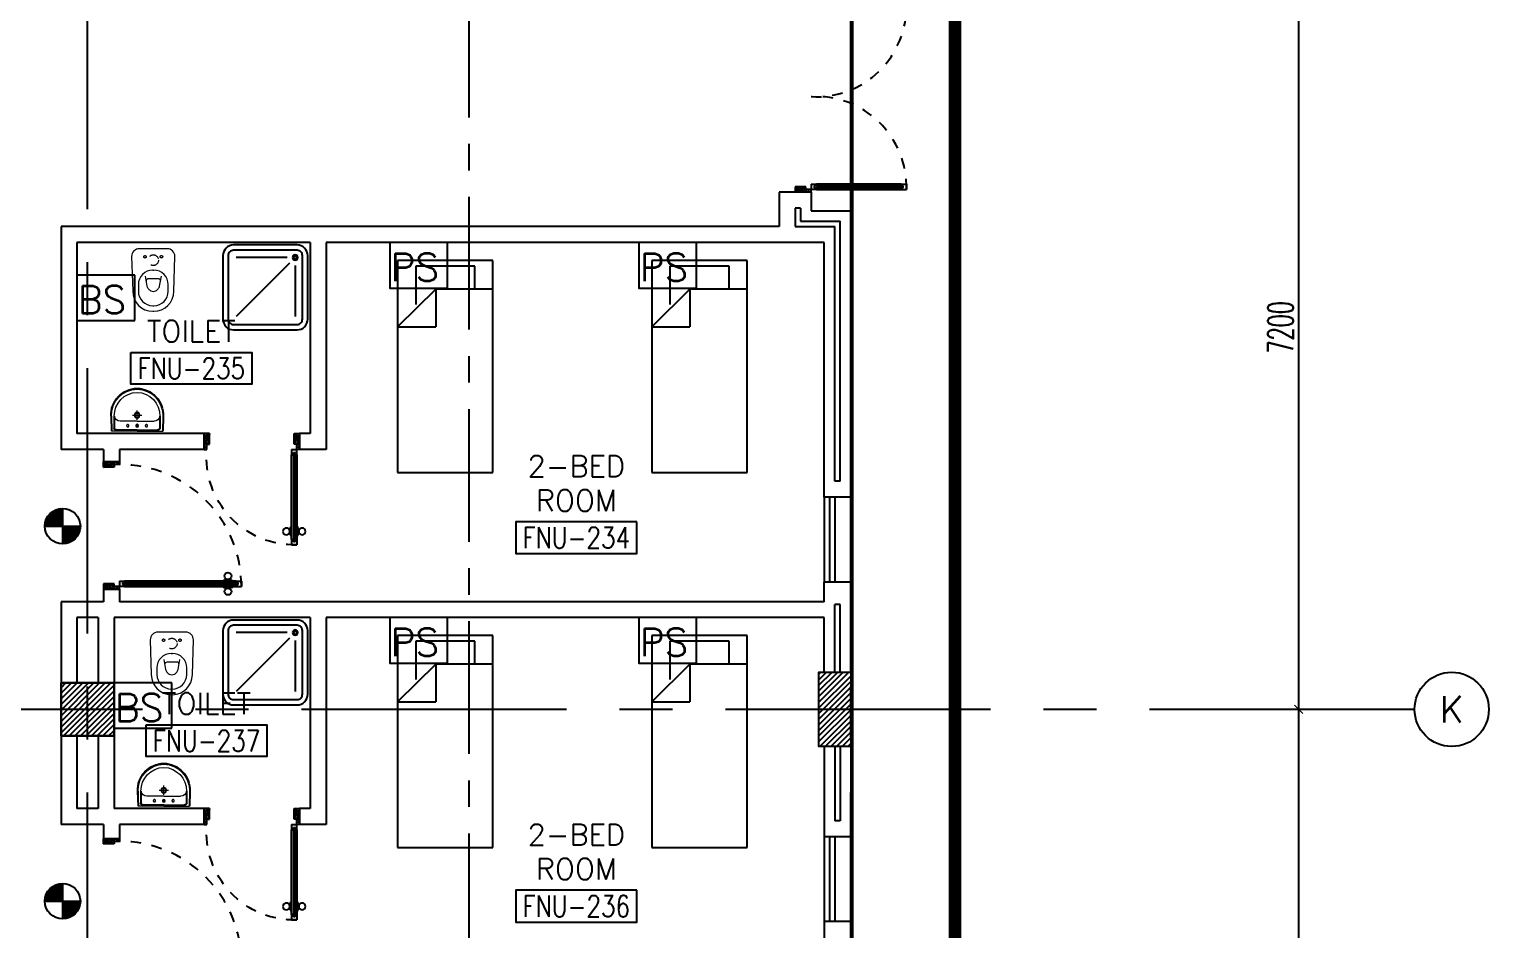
# Model space of a CAD drawing. Extents: x 88808.2 to 88899.2, y 39921.6 to 40001.1.
# Drawn here: x 88885.42 to 88899.19, y 39970.82 to 39979.31 of the extents above; entities that cross this region are included whole.
import ezdxf
from ezdxf.enums import TextEntityAlignment as Align

# ---------------------------------------------------------------- set-up
doc = ezdxf.new("R2010")
doc.units = 0
doc.header["$MEASUREMENT"] = 0
doc.header["$PDMODE"] = 34
for name, pattern in [('CENTER', [2, 1.25, -0.25, 0.25, -0.25]), ('CENTER2', [1.125, 0.75, -0.125, 0.125, -0.125]), ('CENTERX2', [4, 2.5, -0.5, 0.5, -0.5]), ('DASHED', [0.75, 0.5, -0.25]), ('HIDDEN', [0.375, 0.25, -0.125]), ('HIDDEN2', [0.1875, 0.125, -0.0625])]:
    doc.linetypes.add(name, pattern=pattern)
doc.layers.get('0').update_dxf_attribs({"color": 11, "linetype": 'CONTINUOUS'})
doc.layers.get('DEFPOINTS').update_dxf_attribs({"color": 11, "linetype": 'CONTINUOUS'})
for name, color, linetype in [('AX-CR', 11, 'CONTINUOUS'), ('AX-DIM', 11, 'CONTINUOUS'), ('AX-TXT', 11, 'CONTINUOUS'), ('AXES', 11, 'CENTERX2'), ('AXES1', 11, 'CENTER'), ('COL', 11, 'CONTINUOUS'), ('DOOR', 11, 'CONTINUOUS'), ('E-SYSTEM', 4, 'CONTINUOUS'), ('EJ', 11, 'CONTINUOUS'), ('ELEV', 11, 'CONTINUOUS'), ('FIX', 11, 'CONTINUOUS'), ('FUR', 11, 'CONTINUOUS'), ('HAT', 11, 'CONTINUOUS'), ('INSUL', 11, 'CONTINUOUS'), ('RM-BOX', 11, 'CONTINUOUS'), ('RM-NAME', 11, 'CONTINUOUS'), ('RM-NO', 11, 'CONTINUOUS'), ('ROOF', 11, 'CONTINUOUS'), ('STR', 11, 'CONTINUOUS'), ('WALL', 11, 'CONTINUOUS'), ('WIN', 11, 'CONTINUOUS')]:
    doc.layers.add(name, color=color, linetype=linetype)
doc.styles.add('ROMANS', font='ROMANS.shx', dxfattribs={"width": 0.6})
doc.dimstyles.new('DIM-OUT', dxfattribs={"dimscale": 0, "dimtxt": 0.24, "dimasz": 0.08, "dimexe": 0.02, "dimexo": 0.02, "dimgap": 0.05, "dimtad": 1, "dimdec": 0, "dimlfac": 1000, "dimzin": 0, "dimdsep": 46, "dimtxsty": 'ROMANS', "dimblk1": 'ARCHTICK', "dimblk2": 'ARCHTICK', "dimsah": 1, "dimcen": 0.01, "dimdle": 0.08, "dimclrd": 7, "dimclre": 7, "dimclrt": 2, "dimadec": 0, "dimazin": 0, "dimtp": 2, "dimtm": 2, "dimtfac": 0.114286, "dimtdec": 0, "dimtix": 1, "dimtmove": 2, "dimatfit": 3, "dimldrblk": 'ARCHTICK', "dimfxl": 0, "dimtolj": 1, "dimtzin": 0, "dimarcsym": 0})

# ---------------------------------------------------------------- blocks, each defined once
blk = doc.blocks.new('RM1')
at = {"layer": 'RM-BOX'}
blk.add_lwpolyline([(570, -200), (-570, -200), (-570, -500), (570, -500)], close=True, dxfattribs=at)
at = {"layer": 'RM-NAME', "style": 'ROMANS'}
for tag, p in [('ROOMNAME1', (0, 324)), ('ROOMNAME2', (0, 0))]:
    blk.add_attdef(tag, text='', height=200, dxfattribs=at).set_placement(p, align=Align.MIDDLE)
at = {"layer": 'RM-NO', "style": 'ROMANS', "width": 0.8}
blk.add_attdef('ROOMNO', text='', height=200, dxfattribs=at).set_placement((0, -350), align=Align.MIDDLE)
blk = doc.blocks.new('DOOR90')
at = {"layer": 'DOOR', "linetype": 'ByBlock'}
for p, q in [((0, 0), (-150, 0)), ((-200, -25), (-1000, -25)), ((-200, -42), (-1000, -42)), ((-200, -58), (-1000, -58)), ((-1000, -75), (-200, -75))]:
    blk.add_line(p, q, dxfattribs=at)
at = {"layer": 'DOOR', "color": 0, "linetype": 'ByBlock'}
for p, q in [((-150, 0), (-150, -25)), ((-150, 0), (0, 0)), ((0, -50), (0, 0)), ((-1050, -25), (-1050, -75)), ((-1050, -75), (-1050, -25)), ((-1000, -25), (-1050, -25)), ((-1000, -75), (-1050, -75)), ((-1020, -42), (-1020, -58)), ((-1000, -42), (-1020, -42)), ((-1000, -58), (-1020, -58)), ((-1000, -25), (-1000, -42)), ((-1000, -58), (-1000, -75)), ((-968, -25), (-968, -18)), ((-878, -18), (-968, -18)), ((-968, -75), (-968, -82)), ((-878, -82), (-968, -82)), ((-955, -18), (-955, -9)), ((-955, -9), (-890, -9)), ((-955, -18), (-890, -18)), ((-955, -82), (-955, -91)), ((-955, -82), (-890, -82)), ((-955, -91), (-890, -91)), ((-890, -18), (-890, -9)), ((-890, -82), (-890, -91)), ((-878, -25), (-878, -18)), ((-878, -75), (-878, -82)), ((-200, -42), (-200, -25)), ((-200, -25), (-150, -25)), ((-180, -42), (-200, -42)), ((-200, -75), (-200, -58)), ((-200, -58), (-180, -58)), ((-150, -75), (-200, -75)), ((-180, -58), (-180, -42)), ((-150, -75), (-150, -25)), ((-150, -25), (-100, -25)), ((-100, -25), (-100, -50)), ((-100, -50), (0, -50)), ((-150, -900), (-150, -875)), ((-150, -875), (-100, -875)), ((0, -900), (-150, -900)), ((-150, -900), (0, -900)), ((-100, -850), (0, -850)), ((-100, -875), (-100, -850)), ((0, -850), (0, -900))]:
    blk.add_line(p, q, dxfattribs=at)
at = {"layer": 'DOOR', "color": 9, "linetype": 'ByBlock'}
for p, q in [((0, -50), (-114, 0)), ((0, -50), (-40, 0)), ((0, -50), (-100, -37)), ((0, -850), (-114, -900)), ((0, -850), (-100, -863)), ((0, -850), (-40, -900))]:
    blk.add_line(p, q, dxfattribs=at)
at = {"layer": 'DOOR', "color": 0, "linetype": 'ByBlock'}
for centre in [(-923, 24), (-923, -124)]:
    blk.add_circle(centre, 32.4, dxfattribs=at)
at = {"layer": 'DOOR', "color": 9, "linetype": 'ByBlock'}
for centre, radius, start, end in [((0, -50), 74.4, 137.7764, 180), ((0, -50), 54.4, 113.2074, 180), ((0, -50), 154, 161.1053, 166.2858), ((0, -50), 134, 158.1598, 169.28), ((0, -50), 114, 154.0838, 167.3774), ((0, -50), 94.4, 148.0182, 180), ((0, -50), 34.4, 90, 180), ((0, -50), 14.4, 90, 180), ((0, -850), 154, 193.7142, 198.8947), ((0, -850), 134, 190.72, 201.8402), ((0, -850), 94.4, 180, 211.9818), ((0, -850), 74.4, 180, 222.2236), ((0, -850), 54.4, 180, 246.7926), ((0, -850), 34.4, 180, 270), ((0, -850), 14.4, 180, 270)]:
    blk.add_arc(centre, radius, start, end, dxfattribs=at)
at = {"layer": 'DOOR', "linetype": 'HIDDEN', "ltscale": 0.5}
blk.add_arc((-222, -50), 828, 178.2701, 275.003, dxfattribs=at)
blk = doc.blocks.new('LAV1')
at = {"layer": 'FIX', "linetype": 'ByBlock', "ltscale": 0.3}
for p, q in [((-280, 210), (-275, 50)), ((-245, 210), (-245, 85)), ((245, 210), (245, 85)), ((280, 210), (275, 50)), ((0, 60), (-220, 60)), ((0, 60), (220, 60))]:
    blk.add_line(p, q, dxfattribs=at)
at = {"layer": 'FIX', "linetype": 'Continuous', "lineweight": 20}
for p, q in [((-275, 210), (-275, 50)), ((275, 210), (275, 50)), ((0, 50), (-275, 50)), ((0, 50), (-252, 50)), ((0, 155), (-181, 155)), ((0, 155), (181, 155)), ((0, 50), (275, 50)), ((0, 50), (252, 50))]:
    blk.add_line(p, q, dxfattribs=at)
at = {"layer": 'FIX', "linetype": 'DASHED', "lineweight": 20, "ltscale": 0.05}
for p, q in [((50, 220), (-50, 220)), ((0, 170), (0, 270)), ((0, 170), (0, 270))]:
    blk.add_line(p, q, dxfattribs=at)
at = {"layer": 'FIX', "lineweight": 20}
for p, q in [((16, 107), (-15, 107)), ((0, 92), (0, 123))]:
    blk.add_line(p, q, dxfattribs=at)
for centre, radius in [((0, 220), 29.5), ((0, 220), 22.5), ((0, 107), 15.5)]:
    blk.add_circle(centre, radius, dxfattribs=at)
at = {"layer": 'FIX', "linetype": 'HIDDEN', "lineweight": 20, "ltscale": 0.05}
for centre in [(-100, 107), (100, 107)]:
    blk.add_circle(centre, 12.4, dxfattribs=at)
at = {"layer": 'FIX', "linetype": 'ByBlock', "ltscale": 0.3}
for centre, radius, start, end in [((7, 220), 287, 91.3776, 182.0064), ((-7, 220), 287, 357.9936, 88.6224), ((-220, 85), 24.9, 179.7021, 269.9486), ((220, 85), 24.9, 270.0514, 0.2979)]:
    blk.add_arc(centre, radius, start, end, dxfattribs=at)
at = {"layer": 'FIX', "linetype": 'Continuous', "lineweight": 20}
for centre, radius, start, end in [((8, 217), 283, 91.6988, 181.351), ((-8, 217), 283, 358.649, 88.3012), ((8, 212), 253, 91.7328, 180.4884), ((-8, 212), 253, 359.5116, 88.2672), ((-179, 222), 66.9, 190.2006, 268.0786), ((179, 222), 66.9, 271.9214, 349.7994)]:
    blk.add_arc(centre, radius, start, end, dxfattribs=at)
blk = doc.blocks.new('SHR1')
at = {"layer": 'FIX'}
for p, q in [((-196, 196), (-700, 700)), ((-143, 218), (-143, 700)), ((-218, 143), (-700, 143))]:
    blk.add_line(p, q, dxfattribs=at)
for points in [[(-825, 125), (-825, 725, -0.414214), (-725, 825), (-125, 825, -0.414214), (-25, 725), (-25, 125, -0.414214), (-125, 25), (-725, 25, -0.414214)], [(-775, 125), (-775, 725, -0.414214), (-725, 775), (-125, 775, -0.414214), (-75, 725), (-75, 125, -0.414214), (-125, 75), (-725, 75, -0.414214)]]:
    blk.add_lwpolyline(points, format="xyb", close=True, dxfattribs=at)
for radius in [25, 15]:
    blk.add_circle((-143, 143), radius, dxfattribs=at)
blk = doc.blocks.new('WC1')
at = {"layer": 'FIX', "lineweight": 20}
for p, q in [((-210, 204), (-538, 194)), ((-475, 141), (-538, 141)), ((-727, 5), (-727, -5)), ((-674, 5), (-674, -5)), ((-534, 24), (-540, 0)), ((-540, 0), (-534, -24)), ((-395, 76), (-490, 60)), ((-339, 5), (-339, -5)), ((-490, -60), (-395, -76)), ((-538, -141), (-475, -141)), ((-538, -194), (-210, -204))]:
    blk.add_line(p, q, dxfattribs=at)
at = {"layer": 'FIX', "linetype": 'Continuous', "lineweight": 20}
blk.add_line((-420, -47), (-420, 45), dxfattribs=at)
at = {"layer": 'FIX', "lineweight": 20}
blk.add_lwpolyline([(-213, -204), (-210, -204, 0.414214), (-137, -131), (-137, 0), (-137, 131, 0.414214), (-210, 204)], format="xyb", dxfattribs=at)
at = {"layer": 'FIX', "linetype": 'HIDDEN2', "lineweight": 20, "ltscale": 0.3}
blk.add_circle((-245, 0), 49.8, dxfattribs=at)
at = {"layer": 'FIX', "linetype": 'HIDDEN', "lineweight": 20, "ltscale": 0.05}
for centre in [(-213, 78), (-213, -77)]:
    blk.add_circle(centre, 11.6, dxfattribs=at)
at = {"layer": 'FIX', "lineweight": 20}
for centre, radius, start, end in [((-538, 5), 189, 90, 180), ((-538, 5), 136, 90, 180), ((-475, 5), 136, 360, 90), ((-473, -7), 68.2, 128.9242, 152.8468), ((-464, -18), 82, 108.496, 128.9242), ((-538, -5), 189, 180, 270), ((-538, -5), 136, 180, 270), ((-473, 7), 68.2, 207.1532, 231.0758), ((-464, 18), 82, 231.0758, 251.504), ((-475, -5), 136, 270, 0)]:
    blk.add_arc(centre, radius, start, end, dxfattribs=at)
at = {"layer": 'FIX', "linetype": 'Continuous', "lineweight": 20}
for centre, start, end in [((-443, 46), 357.6662, 91.6121), ((-442, -46), 268.3879, 2.3338)]:
    blk.add_arc(centre, 22.3, start, end, dxfattribs=at)
blk = doc.blocks.new('AH20A')
at = {"layer": 'FUR'}
for p, q in [((0, 0.5), (0, -0.5)), ((1, 0.5), (0, 0.5)), ((0.1358, 0.5), (0.1358, -0.0987)), ((1, -0.5), (1, 0.5)), ((0.1358, 0.3112), (0.0277, 0.3112)), ((0.0277, 0.3112), (0.0277, -0.3087)), ((0.1358, -0.0987), (0.3125, -0.5)), ((0.1358, -0.0987), (0.3125, -0.0987)), ((0.3125, -0.5), (0.3125, -0.0987)), ((0.0277, -0.3087), (0.2076, -0.3087)), ((0, -0.5), (1, -0.5))]:
    blk.add_line(p, q, dxfattribs=at)
blk = doc.blocks.new('DOOR100')
at = {"layer": 'DOOR', "color": 0, "linetype": 'ByBlock'}
for p, q in [((-76, 1251), (-76, 1301)), ((-76, 1301), (-26, 1301)), ((-26, 1301), (-76, 1301)), ((-59, 1251), (-76, 1251)), ((-59, 1251), (-59, 1271)), ((-43, 1271), (-59, 1271)), ((-43, 1251), (-43, 1271)), ((-26, 1251), (-43, 1251)), ((-26, 1251), (-26, 1301)), ((-92, 1206), (-92, 1141)), ((-83, 1206), (-92, 1206)), ((-83, 1141), (-92, 1141)), ((-83, 1129), (-83, 1219)), ((-76, 1219), (-83, 1219)), ((-83, 1206), (-83, 1141)), ((-76, 1129), (-83, 1129)), ((-26, 1219), (-19, 1219)), ((-26, 1129), (-19, 1129)), ((-19, 1129), (-19, 1219)), ((-19, 1206), (-19, 1141)), ((-19, 1206), (-10, 1206)), ((-19, 1141), (-10, 1141)), ((-10, 1206), (-10, 1141)), ((-1201, 0), (-1201, 150)), ((-1201, 150), (-1176, 150)), ((-1201, 150), (-1201, 0)), ((-1176, 150), (-1176, 100)), ((-76, 200), (-59, 200)), ((-76, 150), (-76, 200)), ((-76, 150), (-26, 150)), ((-59, 200), (-59, 180)), ((-59, 180), (-43, 180)), ((-43, 200), (-26, 200)), ((-43, 180), (-43, 200)), ((-26, 200), (-26, 150)), ((-1, 150), (-26, 150)), ((-26, 150), (-26, 100)), ((-1, 150), (-1, 0)), ((-1151, 0), (-1201, 0)), ((-1176, 100), (-1151, 100)), ((-1151, 100), (-1151, 0)), ((-51, 100), (-51, 0)), ((-26, 100), (-51, 100)), ((-51, 0), (-1, 0))]:
    blk.add_line(p, q, dxfattribs=at)
at = {"layer": 'DOOR', "linetype": 'ByBlock'}
for p, q in [((-76, 1251), (-76, 200)), ((-59, 200), (-59, 1251)), ((-43, 200), (-43, 1251)), ((-26, 200), (-26, 1251))]:
    blk.add_line(p, q, dxfattribs=at)
at = {"layer": 'DOOR', "color": 9, "linetype": 'ByBlock'}
for p, q in [((-1151, 0), (-1201, 114)), ((-1151, 0), (-1201, 40)), ((-1151, 0), (-1164, 100)), ((-51, 0), (-1, 114)), ((-51, 0), (-38, 100)), ((-51, 0), (-1, 40))]:
    blk.add_line(p, q, dxfattribs=at)
at = {"layer": 'DOOR', "color": 0, "linetype": 'ByBlock'}
for centre in [(-125, 1174), (22, 1174)]:
    blk.add_circle(centre, 32.4, dxfattribs=at)
at = {"layer": 'DOOR', "linetype": 'HIDDEN', "ltscale": 0.5}
blk.add_arc((-27, 152), 1149, 89.961, 180.0931, dxfattribs=at)
at = {"layer": 'DOOR', "color": 9, "linetype": 'ByBlock'}
for centre, radius, start, end in [((-1151, 0), 154, 103.7142, 108.8947), ((-51, 0), 154, 71.1053, 76.2858), ((-1151, 0), 134, 100.72, 111.8402), ((-1151, 0), 94.4, 90, 121.9818), ((-1151, 0), 74.4, 90, 132.2236), ((-1151, 0), 54.4, 90, 156.7926), ((-1151, 0), 34.4, 90, 180), ((-1151, 0), 14.4, 90, 180), ((-51, 0), 94.4, 58.0182, 90), ((-51, 0), 74.4, 47.7764, 90), ((-51, 0), 54.4, 23.2074, 90), ((-51, 0), 34.4, 0, 90), ((-51, 0), 14.4, 0, 90), ((-51, 0), 134, 68.1598, 79.28), ((-51, 0), 114, 64.0838, 77.3774)]:
    blk.add_arc(centre, radius, start, end, dxfattribs=at)
blk = doc.blocks.new('COL50')
at = {"layer": 'COL'}
blk.add_lwpolyline([(-250, 250), (-250, -250), (250, -250), (250, 250)], close=True, dxfattribs=at)
blk = doc.blocks.new('*X33')
at = {"color": 0}
for p, q in [((245929, 162720), (246399, 163190)), ((245929, 162773), (246345, 163190)), ((245929, 162826), (246292, 163190)), ((245929, 162879), (246239, 163190)), ((245929, 162932), (246186, 163190)), ((245929, 162985), (246133, 163190)), ((245929, 163038), (246080, 163190)), ((245929, 163091), (246027, 163190)), ((245929, 163144), (245974, 163190)), ((245952, 162690), (246429, 163167)), ((246005, 162690), (246429, 163114)), ((246058, 162690), (246429, 163061)), ((246111, 162690), (246429, 163008)), ((246164, 162690), (246429, 162955)), ((246217, 162690), (246429, 162902)), ((246270, 162690), (246429, 162849)), ((246323, 162690), (246429, 162796)), ((246376, 162690), (246429, 162742))]:
    blk.add_line(p, q, dxfattribs=at)
blk = doc.blocks.new('A$C272A55A0')
at = {"layer": 'DOOR', "color": 0, "linetype": 'ByBlock'}
for p, q in [((0, 900), (0, 1050)), ((50, 1050), (0, 1050)), ((50, 950), (50, 1050)), ((1750, 950), (1750, 1050)), ((1750, 1050), (1800, 1050)), ((1800, 1050), (1800, 900)), ((0, 900), (25, 900)), ((25, 950), (50, 950)), ((25, 900), (25, 950)), ((75, 900), (25, 900)), ((25, 850), (25, 900)), ((42, 850), (25, 850)), ((58, 870), (42, 870)), ((42, 870), (42, 850)), ((58, 850), (58, 870)), ((75, 850), (58, 850)), ((75, 900), (75, 850)), ((1725, 900), (1775, 900)), ((1725, 900), (1725, 850)), ((1725, 850), (1742, 850)), ((1742, 870), (1758, 870)), ((1742, 850), (1742, 870)), ((1775, 950), (1750, 950)), ((1758, 870), (1758, 850)), ((1758, 850), (1775, 850)), ((1775, 900), (1775, 950)), ((1800, 900), (1775, 900)), ((1775, 850), (1775, 900)), ((1718, 160), (1709, 160)), ((1709, 95), (1709, 160)), ((1725, 173), (1718, 173)), ((1718, 173), (1718, 83)), ((1718, 95), (1718, 160)), ((1775, 173), (1782, 173)), ((1782, 173), (1782, 83)), ((1782, 160), (1791, 160)), ((1782, 95), (1782, 160)), ((1791, 95), (1791, 160)), ((25, 50), (42, 50)), ((25, 50), (25, 0)), ((25, 0), (75, 0)), ((75, 0), (25, 0)), ((42, 50), (42, 30)), ((42, 30), (58, 30)), ((58, 50), (75, 50)), ((58, 50), (58, 30)), ((75, 50), (75, 0)), ((1718, 95), (1709, 95)), ((1725, 83), (1718, 83)), ((1742, 50), (1725, 50)), ((1725, 50), (1725, 0)), ((1775, 0), (1725, 0)), ((1725, 0), (1775, 0)), ((1742, 50), (1742, 30)), ((1758, 30), (1742, 30)), ((1775, 50), (1758, 50)), ((1758, 50), (1758, 30)), ((1775, 83), (1782, 83)), ((1775, 50), (1775, 0)), ((1782, 95), (1791, 95))]:
    blk.add_line(p, q, dxfattribs=at)
at = {"layer": 'DOOR', "color": 9, "linetype": 'ByBlock'}
for p, q in [((50, 1050), (0, 1010)), ((50, 1050), (0, 937)), ((50, 1050), (37, 950)), ((1750, 1050), (1800, 1010)), ((1750, 1050), (1800, 937)), ((1750, 1050), (1763, 950))]:
    blk.add_line(p, q, dxfattribs=at)
at = {"layer": 'DOOR', "linetype": 'ByBlock'}
for p, q in [((25, 850), (25, 50)), ((42, 850), (42, 50)), ((58, 850), (58, 50)), ((75, 50), (75, 850)), ((1725, 50), (1725, 850)), ((1742, 850), (1742, 50)), ((1758, 850), (1758, 50)), ((1775, 850), (1775, 50))]:
    blk.add_line(p, q, dxfattribs=at)
at = {"layer": 'DOOR', "color": 0, "linetype": 'ByBlock'}
for centre in [(1676, 128), (1824, 128)]:
    blk.add_circle(centre, 32.4, dxfattribs=at)
at = {"layer": 'DOOR', "color": 9, "linetype": 'ByBlock'}
for centre, radius, start, end in [((50, 1050), 54.4, 203.2074, 270), ((50, 1050), 74.4, 227.7764, 270), ((50, 1050), 94.4, 238.0182, 270), ((50, 1050), 34.4, 180, 270), ((50, 1050), 14.4, 180, 270), ((1750, 1050), 14.4, 270, 0), ((1750, 1050), 34.4, 270, 0), ((1750, 1050), 54.4, 270, 336.7926), ((1750, 1050), 74.4, 270, 312.2236), ((1750, 1050), 94.4, 270, 301.9818), ((50, 1050), 114, 244.0838, 257.3774), ((50, 1050), 134, 248.1598, 259.28), ((50, 1050), 154, 251.1053, 256.2858), ((1750, 1050), 114, 282.6226, 295.9162), ((1750, 1050), 134, 280.72, 291.8402), ((1750, 1050), 154, 283.7142, 288.8947)]:
    blk.add_arc(centre, radius, start, end, dxfattribs=at)
at = {"layer": 'DOOR', "linetype": 'HIDDEN', "ltscale": 0.5}
for centre, start, end in [((50, 851), 268.3174, 3.2965), ((1750, 851), 176.7035, 271.6826)]:
    blk.add_arc(centre, 851, start, end, dxfattribs=at)
at = {"layer": 'WALL', "linetype": 'ByBlock'}
blk.add_line((1800, 900), (1800, 1050), dxfattribs=at)
blk = doc.blocks.new('C11')
at = {"layer": 'HAT'}
h = blk.add_hatch(dxfattribs=at)
h.set_pattern_fill('ANSI31', color=256, scale=300, style=0)
h.set_pattern_definition([(45, (-248556.182, -75061.005), (-26.5165043, 26.5165043), [])])
h.paths.add_polyline_path([(300, 700), (0, 700), (0, 350), (300, 350)])
h.paths.add_polyline_path([(300, 350), (0, 350), (0, 0), (300, 0)])
at = {"layer": 'COL'}
blk.add_lwpolyline([(300, 700), (300, 0), (0, 0), (0, 700)], close=True, dxfattribs=at)
blk = doc.blocks.new('_ARCHTICK')
at = {"color": 0, "linetype": 'ByBlock', "const_width": 0.15}
blk.add_lwpolyline([(-0.5, -0.5), (0.5, 0.5)], dxfattribs=at)
blk = doc.blocks.new('*D122')
at = {"layer": 'AX-DIM', "color": 7, "lineweight": -2}
for p, q in [((88897.015, 39972.9), (88897.415, 39972.9)), ((88897.395, 39972.98), (88897.395, 39965.62)), ((88897.015, 39965.7), (88897.415, 39965.7))]:
    blk.add_line(p, q, dxfattribs=at)
at = {"layer": 'DEFPOINTS', "color": 0}
for p in [(88896.995, 39972.9), (88896.995, 39965.7), (88897.395, 39965.7)]:
    blk.add_point(p, dxfattribs=at)
at = {"layer": 'AX-DIM', "color": 7, "lineweight": -2, "xscale": 0.08, "yscale": 0.08, "zscale": 0.08}
for p, rotation in [((88897.395, 39972.9), 90), ((88897.395, 39965.7), 270)]:
    blk.add_blockref('_ARCHTICK', p, dxfattribs=dict(at, rotation=rotation))
at = {"layer": 'AX-DIM', "color": 2, "insert": (88897.225, 39969.3), "char_height": 0.24, "attachment_point": 5, "rotation": 90, "style": 'ROMANS'}
blk.add_mtext('\\A1;7200', dxfattribs=at)
blk = doc.blocks.new('*D121')
at = {"layer": 'AX-DIM', "color": 7, "lineweight": -2}
for p, q in [((88897.015, 39980.1), (88897.415, 39980.1)), ((88897.395, 39980.18), (88897.395, 39972.82)), ((88897.015, 39972.9), (88897.415, 39972.9))]:
    blk.add_line(p, q, dxfattribs=at)
at = {"layer": 'DEFPOINTS', "color": 0}
for p in [(88896.995, 39980.1), (88896.995, 39972.9), (88897.395, 39972.9)]:
    blk.add_point(p, dxfattribs=at)
at = {"layer": 'AX-DIM', "color": 7, "lineweight": -2, "xscale": 0.08, "yscale": 0.08, "zscale": 0.08}
for p, rotation in [((88897.395, 39980.1), 90), ((88897.395, 39972.9), 270)]:
    blk.add_blockref('_ARCHTICK', p, dxfattribs=dict(at, rotation=rotation))
at = {"layer": 'AX-DIM', "color": 2, "insert": (88897.225, 39976.5), "char_height": 0.24, "attachment_point": 5, "rotation": 90, "style": 'ROMANS'}
blk.add_mtext('\\A1;7200', dxfattribs=at)
blk = doc.blocks.new('AXR')
at = {"layer": 'AX-CR'}
blk.add_circle((350, 0), 350, dxfattribs=at)
at = {"layer": 'AX-TXT', "style": 'ROMANS'}
blk.add_attdef('AX', text='', height=250, dxfattribs=at).set_placement((350, 0), align=Align.MIDDLE)

msp = doc.modelspace()

# ---------------------------------------------------------------- linework, layer by layer
at = {"layer": 'AXES'}
for p, q in [((88885.9703, 39921.6153), (88885.9703, 40000.4279)), ((88893.1703, 39921.6153), (88893.1703, 40000.0779)), ((88893.1903, 39921.6153), (88893.1903, 40000.0779)), ((88898.4894, 39972.8996), (88876.9703, 39972.8996))]:
    msp.add_line(p, q, dxfattribs=at)
at = {"layer": 'AXES1'}
msp.add_line((88889.5703, 39928.4796), (88889.5703, 39987.2996), dxfattribs=at)
at = {"layer": 'E-SYSTEM', "color": 4}
for p, q in [((88885.8703, 39976.9935), (88885.8703, 39976.5648)), ((88886.4155, 39976.9935), (88885.8703, 39976.9935)), ((88886.4155, 39976.5648), (88886.4155, 39976.9935)), ((88885.8703, 39976.5648), (88886.4155, 39976.5648)), ((88885.6425, 39974.6266), (88885.5799, 39974.6891)), ((88885.6601, 39974.6266), (88885.5854, 39974.7013)), ((88885.6778, 39974.6266), (88885.5917, 39974.7127)), ((88885.6955, 39974.6266), (88885.5987, 39974.7234)), ((88885.7132, 39974.6266), (88885.6064, 39974.7334)), ((88885.7309, 39974.6266), (88885.6147, 39974.7427)), ((88885.7349, 39974.6402), (88885.6237, 39974.7514)), ((88885.7349, 39974.6578), (88885.6334, 39974.7594)), ((88885.7349, 39974.6755), (88885.6438, 39974.7667)), ((88885.7349, 39974.6932), (88885.6548, 39974.7733)), ((88885.7349, 39974.7109), (88885.6667, 39974.7792)), ((88885.7349, 39974.7286), (88885.6793, 39974.7842)), ((88885.7349, 39974.7462), (88885.6928, 39974.7883)), ((88885.7349, 39974.7639), (88885.7074, 39974.7915)), ((88885.7349, 39974.7816), (88885.7232, 39974.7933)), ((88885.7349, 39974.7937), (88885.7349, 39974.4594)), ((88885.5718, 39974.6266), (88885.5678, 39974.6305)), ((88885.5678, 39974.6266), (88885.9021, 39974.6266)), ((88885.5894, 39974.6266), (88885.569, 39974.647)), ((88885.6071, 39974.6266), (88885.5716, 39974.6621)), ((88885.6248, 39974.6266), (88885.5753, 39974.6761)), ((88885.8511, 39974.5063), (88885.7349, 39974.6225)), ((88885.8418, 39974.498), (88885.7349, 39974.6048)), ((88885.8318, 39974.4903), (88885.7349, 39974.5871)), ((88885.8211, 39974.4833), (88885.7349, 39974.5695)), ((88885.8097, 39974.477), (88885.7349, 39974.5518)), ((88885.8597, 39974.5154), (88885.7485, 39974.6266)), ((88885.8677, 39974.525), (88885.7662, 39974.6266)), ((88885.8751, 39974.5354), (88885.7839, 39974.6266)), ((88885.8817, 39974.5465), (88885.8016, 39974.6266)), ((88885.8875, 39974.5583), (88885.8192, 39974.6266)), ((88885.8926, 39974.5709), (88885.8369, 39974.6266)), ((88885.8967, 39974.5845), (88885.8546, 39974.6266)), ((88885.8998, 39974.599), (88885.8723, 39974.6266)), ((88885.9017, 39974.6148), (88885.89, 39974.6266)), ((88885.7975, 39974.4715), (88885.7349, 39974.5341)), ((88885.7845, 39974.4669), (88885.7349, 39974.5164)), ((88885.7705, 39974.4632), (88885.7349, 39974.4987)), ((88885.7554, 39974.4606), (88885.7349, 39974.4811)), ((88885.7389, 39974.4594), (88885.7349, 39974.4634)), ((88886.2203, 39973.1496), (88886.2203, 39972.7209)), ((88886.7655, 39973.1496), (88886.2203, 39973.1496)), ((88886.7655, 39972.7209), (88886.7655, 39973.1496)), ((88886.2203, 39972.7209), (88886.7655, 39972.7209)), ((88885.7349, 39971.1582), (88885.6548, 39971.2383)), ((88885.7349, 39971.1759), (88885.6667, 39971.2442)), ((88885.7349, 39971.1936), (88885.6793, 39971.2492)), ((88885.7349, 39971.2112), (88885.6928, 39971.2533)), ((88885.7349, 39971.2289), (88885.7074, 39971.2565)), ((88885.7349, 39971.2466), (88885.7232, 39971.2583)), ((88885.7349, 39971.2587), (88885.7349, 39970.9244)), ((88885.5894, 39971.0916), (88885.569, 39971.112)), ((88885.6071, 39971.0916), (88885.5716, 39971.1271)), ((88885.6248, 39971.0916), (88885.5753, 39971.1411)), ((88885.6425, 39971.0916), (88885.5799, 39971.1541)), ((88885.6601, 39971.0916), (88885.5854, 39971.1663)), ((88885.6778, 39971.0916), (88885.5917, 39971.1777)), ((88885.6955, 39971.0916), (88885.5987, 39971.1884)), ((88885.7132, 39971.0916), (88885.6064, 39971.1984)), ((88885.7309, 39971.0916), (88885.6147, 39971.2077)), ((88885.7349, 39971.1052), (88885.6237, 39971.2164)), ((88885.7349, 39971.1228), (88885.6334, 39971.2244)), ((88885.7349, 39971.1405), (88885.6438, 39971.2317)), ((88885.5718, 39971.0916), (88885.5678, 39971.0955)), ((88885.5678, 39971.0916), (88885.9021, 39971.0916)), ((88885.8511, 39970.9713), (88885.7349, 39971.0875)), ((88885.8418, 39970.963), (88885.7349, 39971.0698)), ((88885.8318, 39970.9553), (88885.7349, 39971.0521)), ((88885.8211, 39970.9483), (88885.7349, 39971.0345)), ((88885.8097, 39970.942), (88885.7349, 39971.0168)), ((88885.7975, 39970.9365), (88885.7349, 39970.9991)), ((88885.7845, 39970.9319), (88885.7349, 39970.9814)), ((88885.7705, 39970.9282), (88885.7349, 39970.9637)), ((88885.8597, 39970.9804), (88885.7485, 39971.0916)), ((88885.8677, 39970.99), (88885.7662, 39971.0916)), ((88885.8751, 39971.0004), (88885.7839, 39971.0916)), ((88885.8817, 39971.0115), (88885.8016, 39971.0916)), ((88885.8875, 39971.0233), (88885.8192, 39971.0916)), ((88885.8926, 39971.0359), (88885.8369, 39971.0916)), ((88885.8967, 39971.0495), (88885.8546, 39971.0916)), ((88885.8998, 39971.064), (88885.8723, 39971.0916)), ((88885.9017, 39971.0798), (88885.89, 39971.0916)), ((88885.7554, 39970.9256), (88885.7349, 39970.9461)), ((88885.7389, 39970.9244), (88885.7349, 39970.9284))]:
    msp.add_line(p, q, dxfattribs=at)
for points in [[(88888.8213, 39977.2996), (88888.8213, 39976.871), (88889.3665, 39976.871), (88889.3665, 39977.2996)], [(88891.171, 39977.2996), (88891.171, 39976.871), (88891.7162, 39976.871), (88891.7162, 39977.2996)], [(88888.8213, 39973.7646), (88888.8213, 39973.336), (88889.3665, 39973.336), (88889.3665, 39973.7646)], [(88891.171, 39973.7646), (88891.171, 39973.336), (88891.7162, 39973.336), (88891.7162, 39973.7646)]]:
    msp.add_lwpolyline(points, close=True, dxfattribs=at)
for centre in [(88885.7349, 39974.6266), (88885.7349, 39971.0916)]:
    msp.add_circle(centre, 0.1672, dxfattribs=at)
at = {"layer": 'EJ'}
for p, q in [((88893.1703, 39977.5996), (88893.1703, 39979.7496)), ((88893.1903, 39977.5996), (88893.1903, 39979.7496))]:
    msp.add_line(p, q, dxfattribs=at)
at = {"layer": 'ELEV', "linetype": 'CENTER2', "const_width": 0.12}
msp.add_lwpolyline([(88894.1545, 39926.0796), (88894.1545, 39989.6996)], dxfattribs=at)
at = {"layer": 'INSUL'}
for p, q in [((88892.6453, 39977.6246), (88892.6453, 39977.4496)), ((88892.6953, 39977.6246), (88892.6453, 39977.6246)), ((88892.6953, 39977.6246), (88892.6953, 39977.4996)), ((88892.6453, 39977.4496), (88893.0203, 39977.4496)), ((88892.6953, 39977.4996), (88893.0703, 39977.4996)), ((88893.0203, 39975.0496), (88893.0203, 39977.4496)), ((88893.0703, 39975.0496), (88893.0703, 39977.4996)), ((88893.0703, 39975.0496), (88893.0203, 39975.0496)), ((88893.0703, 39973.8871), (88893.0203, 39973.8871)), ((88893.0203, 39973.2496), (88893.0203, 39973.8871)), ((88893.0703, 39973.2496), (88893.0703, 39973.8871)), ((88893.0203, 39972.5496), (88893.0203, 39971.8496)), ((88893.0703, 39972.5496), (88893.0703, 39971.8496)), ((88893.0703, 39971.8496), (88893.0203, 39971.8496))]:
    msp.add_line(p, q, dxfattribs=at)
at = {"layer": 'ROOF'}
msp.add_line((88893.1903, 39966.0496), (88893.1903, 39977.5996), dxfattribs=at)
at = {"layer": 'STR'}
msp.add_line((88893.1903, 39977.4996), (88893.1903, 39977.5996), dxfattribs=at)
at = {"layer": 'WALL'}
for p, q in [((88892.7953, 39977.7746), (88892.4953, 39977.7746)), ((88892.4953, 39977.7746), (88892.4953, 39977.4496)), ((88892.7953, 39977.7746), (88892.7953, 39977.5996)), ((88892.7953, 39977.5996), (88893.1703, 39977.5996)), ((88893.1703, 39974.8996), (88893.1703, 39977.5996)), ((88885.7203, 39977.4496), (88885.7203, 39976.2604)), ((88892.4953, 39977.4496), (88885.7203, 39977.4496)), ((88888.0703, 39977.2996), (88885.8703, 39977.2996)), ((88892.9203, 39977.2996), (88888.2203, 39977.2996)), ((88892.9203, 39974.8996), (88892.9203, 39977.2996)), ((88887.0703, 39975.4996), (88885.8703, 39975.4996)), ((88888.0703, 39975.4996), (88887.9703, 39975.4996)), ((88886.1203, 39975.3496), (88885.7203, 39975.3496)), ((88887.0703, 39975.3496), (88886.2703, 39975.3496)), ((88888.2203, 39975.3496), (88887.9703, 39975.3496)), ((88893.1703, 39974.8996), (88892.9203, 39974.8996)), ((88892.9203, 39973.9146), (88892.9203, 39974.0996)), ((88893.1703, 39974.0996), (88892.9203, 39974.0996)), ((88893.1703, 39973.2496), (88893.1703, 39974.0996)), ((88886.1203, 39973.9146), (88885.7203, 39973.9146)), ((88892.9203, 39973.9146), (88886.2703, 39973.9146)), ((88886.0703, 39973.7646), (88885.8703, 39973.7646)), ((88888.0703, 39973.7646), (88886.2203, 39973.7646)), ((88892.9203, 39973.7646), (88888.2203, 39973.7646)), ((88892.9203, 39973.2496), (88892.9203, 39973.7646)), ((88892.9203, 39972.5496), (88892.9203, 39971.6996)), ((88893.1703, 39972.5496), (88893.1703, 39971.6996)), ((88886.0703, 39971.9646), (88885.8703, 39971.9646)), ((88887.0703, 39971.9646), (88886.2203, 39971.9646)), ((88888.0703, 39971.9646), (88887.9703, 39971.9646)), ((88886.1203, 39971.8146), (88885.7203, 39971.8146)), ((88887.0703, 39971.8146), (88886.2703, 39971.8146)), ((88888.2203, 39971.8146), (88887.9703, 39971.8146)), ((88893.1703, 39971.6996), (88892.9203, 39971.6996)), ((88892.9203, 39970.8996), (88892.9203, 39970.3796)), ((88893.1703, 39970.8996), (88892.9203, 39970.8996)), ((88893.1703, 39970.8996), (88893.1703, 39969.6996))]:
    msp.add_line(p, q, dxfattribs=at)
at = {"layer": 'WALL', "linetype": 'ByBlock'}
for p, q in [((88885.7203, 39977.4496), (88885.7203, 39975.3496)), ((88885.8703, 39977.2996), (88885.8703, 39975.4996)), ((88888.0703, 39977.2996), (88888.0703, 39975.4996)), ((88888.2203, 39977.2996), (88888.2203, 39975.3496)), ((88887.0703, 39975.4996), (88887.0703, 39975.3496)), ((88887.9703, 39975.4996), (88887.9703, 39975.3496)), ((88886.1203, 39975.3496), (88886.1203, 39975.2146)), ((88886.1203, 39975.3496), (88886.1203, 39975.2321)), ((88886.1203, 39975.2321), (88886.2703, 39975.2321)), ((88886.2703, 39975.3496), (88886.2703, 39975.2146)), ((88886.2703, 39975.3496), (88886.2703, 39975.2321)), ((88886.1203, 39974.0321), (88886.2703, 39974.0321)), ((88886.1203, 39974.0321), (88886.1203, 39973.9146)), ((88886.2703, 39974.0321), (88886.2703, 39973.9146)), ((88885.7203, 39973.9146), (88885.7203, 39971.8146)), ((88885.8703, 39973.7646), (88885.8703, 39973.1478)), ((88886.0703, 39973.7646), (88886.0703, 39973.1496)), ((88886.2203, 39973.7646), (88886.2203, 39973.1496)), ((88888.0703, 39973.7646), (88888.0703, 39971.9646)), ((88888.2203, 39973.7646), (88888.2203, 39971.8146)), ((88885.8703, 39972.6496), (88885.8703, 39971.9646)), ((88886.0703, 39972.6496), (88886.0703, 39971.9646)), ((88886.2203, 39972.6496), (88886.2203, 39971.9646)), ((88887.0703, 39971.9646), (88887.0703, 39971.8146)), ((88887.9703, 39971.9646), (88887.9703, 39971.8146)), ((88886.1203, 39971.8146), (88886.1203, 39971.6796)), ((88886.2703, 39971.8146), (88886.2703, 39971.6796)), ((88886.1203, 39971.6796), (88886.2703, 39971.6796))]:
    msp.add_line(p, q, dxfattribs=at)
at = {"layer": 'WIN'}
for p, q in [((88892.9203, 39974.8996), (88892.9203, 39974.0996)), ((88892.9703, 39974.8996), (88892.9703, 39974.0996)), ((88893.0203, 39974.8996), (88893.0203, 39974.0996)), ((88893.1703, 39974.8996), (88893.1703, 39974.0996)), ((88892.9203, 39971.6996), (88892.9203, 39970.8996)), ((88892.9703, 39971.6996), (88892.9703, 39970.8996)), ((88893.0203, 39971.6996), (88893.0203, 39970.8996)), ((88893.1703, 39971.6996), (88893.1703, 39970.8996))]:
    msp.add_line(p, q, dxfattribs=at)

# ---------------------------------------------------------------- block references
at = {"layer": 'AXES', "xscale": 0.001, "yscale": 0.001, "zscale": 0.001}
msp.add_blockref('AXR', (88898.4894, 39972.8996), dxfattribs=at).add_auto_attribs({'AX': 'K'})
at = {"layer": 'COL', "yscale": 0.001, "zscale": 0.001}
for name, p, xscale in [('C11', (88892.8703, 39972.5496), 0.001), ('COL50', (88885.9703, 39972.8996), -0.001), ('COL50', (88885.9703, 39972.8996), 0.001)]:
    msp.add_blockref(name, p, dxfattribs=dict(at, xscale=xscale))
at = {"layer": 'DOOR', "color": 0, "linetype": 'ByBlock', "yscale": 0.001, "zscale": 0.001}
for name, p, xscale, rotation in [('A$C272A55A0', (88893.6956, 39977.7746), 0.001, 90), ('DOOR90', (88887.9703, 39975.4996), -0.001, 270), ('DOOR100', (88886.1203, 39974.0321), 0.001, 270), ('DOOR90', (88887.9703, 39971.9646), -0.001, 270), ('DOOR100', (88886.1203, 39970.4796), 0.001, 270)]:
    msp.add_blockref(name, p, dxfattribs=dict(at, xscale=xscale, rotation=rotation))
at = {"layer": 'FIX'}
for name, p, xscale, yscale, zscale, rotation in [('WC1', (88886.5903, 39977.3785), 0.0009999999999999998, 0.0009999999999999998, 0.001, 89.99999999999999), ('AH20A', (88889.3434, 39977.1313), 2, 0.8999999999999998, 2, 270), ('AH20A', (88891.7422, 39977.1313), 2, 0.8999999999999998, 2, 270), ('WC1', (88886.7653, 39973.7646), 0.0009999999999999998, 0.0009999999999999998, 0.001, 89.99999999999999), ('AH20A', (88889.3434, 39973.5963), 2, 0.8999999999999998, 2, 270), ('AH20A', (88891.7422, 39973.5963), 2, 0.8999999999999998, 2, 270)]:
    msp.add_blockref(name, p, dxfattribs=dict(at, xscale=xscale, yscale=yscale, zscale=zscale, rotation=rotation))
at = {"layer": 'FIX', "xscale": -0.0008800000000000001, "yscale": 0.0008800000000000001, "zscale": 0.0008800000000000001}
for p in [(88886.4378, 39975.4786), (88886.6893, 39971.9436)]:
    msp.add_blockref('LAV1', p, dxfattribs=at)
at = {"layer": 'HAT', "xscale": 0.001, "yscale": 0.001, "zscale": 0.001}
msp.add_blockref('*X33', (88639.7917, 39809.9598), dxfattribs=at)
at = {"layer": 'RM-NO'}
ref = msp.add_blockref('RM1', (88886.9497, 39976.4637), dxfattribs=dict(at, xscale=-0.001, yscale=0.001, zscale=0.001))
ref.add_attrib('ROOMNO', 'FNU-235', dxfattribs={"height": 0.2, "style": 'ROMANS', "width": 0.8}).set_placement((88886.9497, 39976.1137), align=Align.MIDDLE)
ref.add_attrib('ROOMNAME2', 'TOILET', dxfattribs={"layer": 'RM-NAME', "height": 0.2, "style": 'ROMANS'}).set_placement((88886.9497, 39976.4637), align=Align.MIDDLE)
at = {"layer": 'RM-NO', "xscale": 0.001, "yscale": 0.001, "zscale": 0.001}
for p, values in [((88890.581, 39974.8679), {'ROOMNO': 'FNU-234', 'ROOMNAME2': 'ROOM', 'ROOMNAME1': '2-BED'}), ((88890.581, 39971.3944), {'ROOMNO': 'FNU-236', 'ROOMNAME2': 'ROOM', 'ROOMNAME1': '2-BED'})]:
    msp.add_blockref('RM1', p, dxfattribs=at).add_auto_attribs(values)
at = {"layer": 'RM-NO'}
ref = msp.add_blockref('RM1', (88887.0927, 39972.9538), dxfattribs=dict(at, xscale=-0.001, yscale=0.001, zscale=0.001))
ref.add_attrib('ROOMNO', 'FNU-237', dxfattribs={"height": 0.2, "style": 'ROMANS', "width": 0.8}).set_placement((88887.0927, 39972.6038), align=Align.MIDDLE)
ref.add_attrib('ROOMNAME2', 'TOILET', dxfattribs={"layer": 'RM-NAME', "height": 0.2, "style": 'ROMANS'}).set_placement((88887.0927, 39972.9538), align=Align.MIDDLE)
at = {"layer": 'WALL', "xscale": -0.001, "yscale": 0.001, "zscale": 0.001, "rotation": 180}
for p in [(88888.0723, 39977.3016), (88888.0723, 39973.7666)]:
    msp.add_blockref('SHR1', p, dxfattribs=at)

# ---------------------------------------------------------------- texts
at = {"layer": 'E-SYSTEM', "color": 4, "style": 'ROMANS'}
for s, p in [('PS', (88888.8286, 39976.9364)), ('PS', (88891.1782, 39976.9364)), ('BS', (88885.8775, 39976.6302)), ('PS', (88888.8286, 39973.4014)), ('PS', (88891.1782, 39973.4014)), ('BS', (88886.2275, 39972.7863))]:
    msp.add_text(s, height=0.26, dxfattribs=at).set_placement(p)

# ---------------------------------------------------------------- dimensions: what is measured, and where the dimension line sits
at = {"layer": 'AX-DIM'}
for base, p1, p2, picture, middle in [((88897.3951, 39972.8996), (88896.9951, 39980.0996), (88896.9951, 39972.8996), '*D121', (88897.2251, 39976.4996)), ((88897.3951, 39965.6996), (88896.9951, 39972.8996), (88896.9951, 39965.6996), '*D122', (88897.2251, 39969.2996))]:
    dim = msp.add_linear_dim(base=base, p1=p1, p2=p2, angle=270, dimstyle='DIM-OUT', override={"dimscale": 1}, dxfattribs=at)
    dim.commit()
    dim.dimension.update_dxf_attribs({"geometry": picture, "text_midpoint": middle})

doc.saveas('drawing.dxf')
